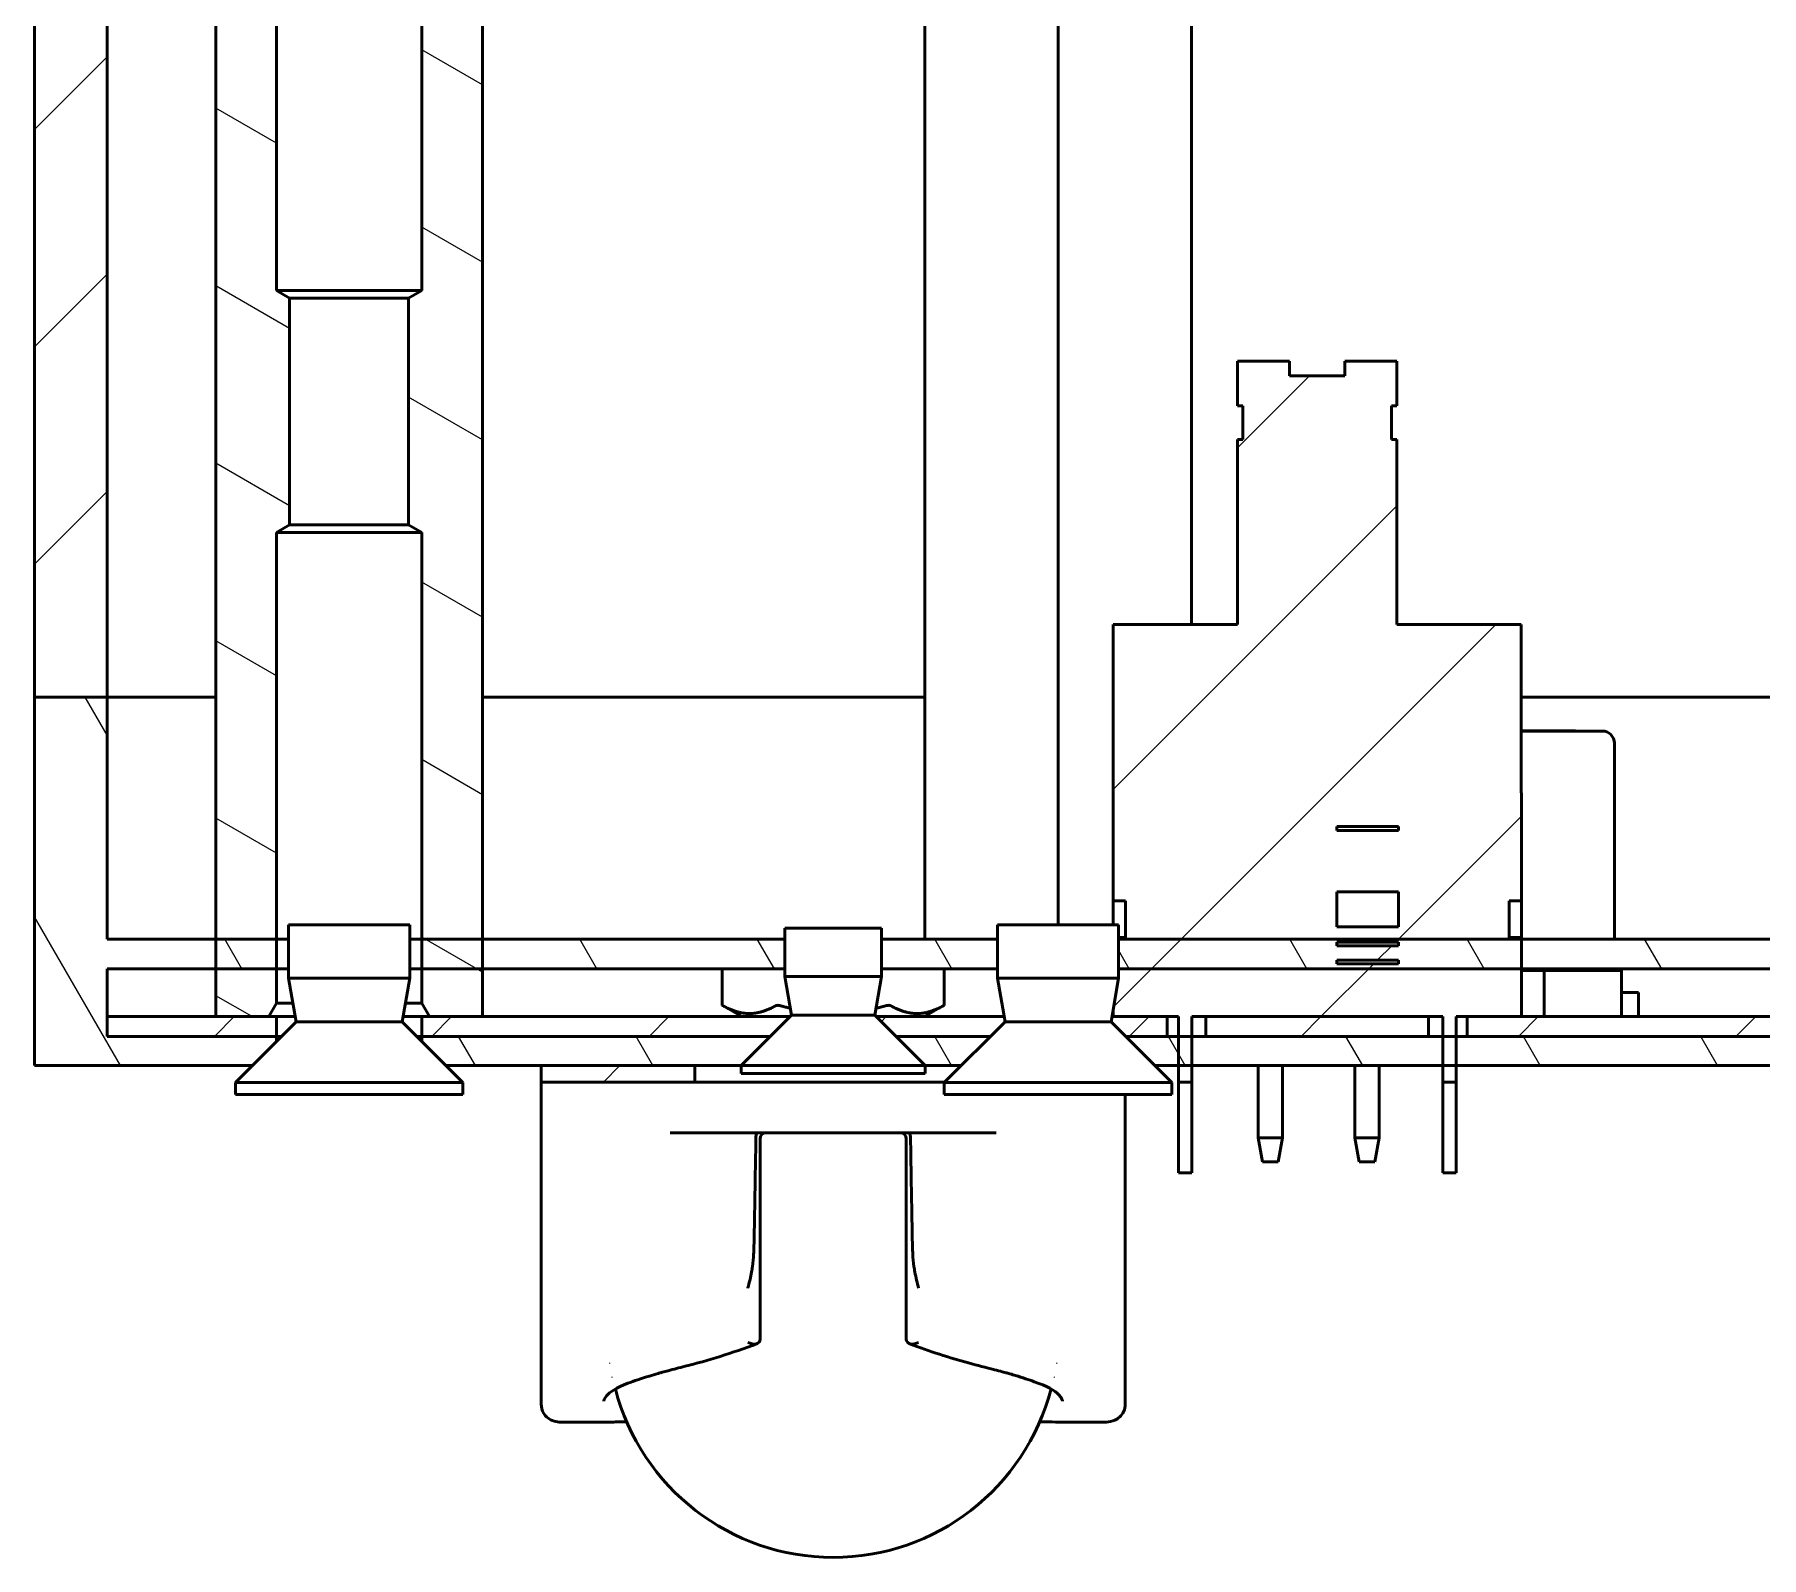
# Model space of a CAD drawing. Header units: millimetres. Extents: x 0 to 586, y -128 to 462.
# Drawn here: x 261.46 to 297.14, y 189.61 to 221.07 of the extents above; entities that cross this region are included whole.
import ezdxf

# ---------------------------------------------------------------- set-up
doc = ezdxf.new("R2010")
doc.units = ezdxf.units.MM
doc.linetypes.add('Сплошная', pattern=[0])
doc.layers.add('Viewport4ForCustomObjects_0', color=7, linetype='Continuous')
doc.layers.add('Видимый контур (ГОСТ)', color=7, linetype='Сплошная', lineweight=50)
doc.layers.add('Штриховка (ГОСТ)', color=7, linetype='Сплошная', lineweight=18)

# ---------------------------------------------------------------- blocks, each defined once
blk = doc.blocks.new('CustomObjectsInViewport4_0')
at = {"layer": 'Видимый контур (ГОСТ)', "ltscale": 1.31579}
for p, q in [((-10121, -10052.893), (-10121, -10006.678)), ((-10119.5, -10007.893), (-10119.5, -10052.893)), ((-10117.254, -10059.49), (-10117.254, -10034.495)), ((-10111.746, -10034.495), (-10111.746, -10059.49)), ((-10116, -10034.77), (-10116, -10044.493)), ((-10113, -10044.493), (-10113, -10034.77)), ((-10102.609, -10057.893), (-10102.609, -10034.741)), ((-10099.855, -10057.598), (-10099.855, -10034.741)), ((-10097.101, -10051.39), (-10097.101, -10034.741)), ((-10116, -10044.493), (-10115.73, -10044.649)), ((-10113, -10044.493), (-10116, -10044.493)), ((-10115.73, -10044.649), (-10115.73, -10049.336)), ((-10115.73, -10044.649), (-10113.271, -10044.649)), ((-10113.271, -10044.649), (-10113, -10044.493)), ((-10113.271, -10049.336), (-10113.271, -10044.649)), ((-10096.146, -10045.954), (-10095.072, -10045.954)), ((-10096.146, -10046.876), (-10096.146, -10045.954)), ((-10095.072, -10045.954), (-10095.072, -10046.259)), ((-10093.929, -10045.954), (-10092.854, -10045.954)), ((-10093.929, -10046.259), (-10093.929, -10045.954)), ((-10092.854, -10045.954), (-10092.854, -10046.876)), ((-10095.072, -10046.259), (-10093.929, -10046.259)), ((-10096.037, -10046.876), (-10096.146, -10046.876)), ((-10096.037, -10047.573), (-10096.037, -10046.876)), ((-10092.963, -10046.876), (-10092.963, -10047.573)), ((-10092.854, -10046.876), (-10092.963, -10046.876)), ((-10096.146, -10047.573), (-10096.037, -10047.573)), ((-10096.146, -10051.39), (-10096.146, -10047.573)), ((-10092.963, -10047.573), (-10092.854, -10047.573)), ((-10092.854, -10047.573), (-10092.854, -10051.39)), ((-10115.73, -10049.336), (-10116, -10049.493)), ((-10116, -10049.493), (-10116, -10059.215)), ((-10113, -10049.493), (-10116, -10049.493)), ((-10113.271, -10049.336), (-10115.73, -10049.336)), ((-10113, -10049.493), (-10113.271, -10049.336)), ((-10113, -10059.215), (-10113, -10049.493)), ((-10098.714, -10051.39), (-10096.146, -10051.39)), ((-10098.714, -10054.87), (-10098.714, -10051.39)), ((-10092.854, -10051.39), (-10090.286, -10051.39)), ((-10090.286, -10051.39), (-10090.286, -10054.87)), ((-10119.5, -10052.893), (-10121, -10052.893)), ((-10121, -10052.893), (-10119.5, -10052.893)), ((-10121, -10060.504), (-10121, -10052.893)), ((-10117.254, -10052.893), (-10119.5, -10052.893)), ((-10119.5, -10052.893), (-10119.5, -10057.893)), ((-10119.5, -10052.893), (-10117.254, -10052.893)), ((-10102.609, -10052.893), (-10111.746, -10052.893)), ((-10111.746, -10052.893), (-10102.609, -10052.893)), ((-10080.753, -10052.893), (-10090.286, -10052.893)), ((-10090.286, -10052.893), (-10080.753, -10052.893)), ((-10089.889, -10053.592), (-10090.286, -10053.592)), ((-10090.286, -10053.593), (-10088.612, -10053.593)), ((-10089.889, -10053.593), (-10089.889, -10053.592)), ((-10089.575, -10053.592), (-10089.889, -10053.592)), ((-10089.162, -10053.592), (-10089.575, -10053.592)), ((-10089.575, -10053.592), (-10089.575, -10053.593)), ((-10089.162, -10053.593), (-10089.162, -10053.592)), ((-10088.362, -10053.843), (-10088.362, -10057.893)), ((-10098.717, -10054.87), (-10098.714, -10054.87)), ((-10098.717, -10057.103), (-10098.717, -10054.87)), ((-10090.286, -10054.87), (-10090.284, -10054.87)), ((-10090.284, -10054.87), (-10090.284, -10057.103)), ((-10094.094, -10055.564), (-10094.094, -10055.646)), ((-10092.824, -10055.646), (-10092.824, -10055.564)), ((-10098.463, -10057.103), (-10098.717, -10057.103)), ((-10098.717, -10057.598), (-10098.717, -10057.103)), ((-10098.463, -10057.855), (-10098.463, -10057.103)), ((-10094.094, -10056.918), (-10094.094, -10057.636)), ((-10092.824, -10057.636), (-10092.824, -10056.918)), ((-10090.538, -10057.103), (-10090.538, -10057.855)), ((-10090.284, -10057.103), (-10090.538, -10057.103)), ((-10090.284, -10057.103), (-10090.284, -10057.855)), ((-10119.5, -10057.893), (-10116, -10057.893)), ((-10116, -10057.893), (-10116, -10058.504)), ((-10116, -10057.893), (-10115.75, -10057.893)), ((-10113.25, -10057.598), (-10115.75, -10057.598)), ((-10115.75, -10058.698), (-10115.75, -10057.598)), ((-10113.25, -10058.698), (-10113.25, -10057.598)), ((-10113.25, -10057.893), (-10113, -10057.893)), ((-10113, -10057.893), (-10105.5, -10057.893)), ((-10113, -10058.504), (-10113, -10057.893)), ((-10106.389, -10057.893), (-10106.39, -10057.893)), ((-10105.5, -10057.893), (-10106.389, -10057.893)), ((-10103.5, -10057.664), (-10105.5, -10057.664)), ((-10105.5, -10058.664), (-10105.5, -10057.664)), ((-10103.5, -10058.664), (-10103.5, -10057.664)), ((-10103.5, -10057.893), (-10101.105, -10057.893)), ((-10102.611, -10057.893), (-10103.5, -10057.893)), ((-10102.611, -10057.893), (-10102.61, -10057.893)), ((-10098.605, -10057.598), (-10101.105, -10057.598)), ((-10101.105, -10058.698), (-10101.105, -10057.598)), ((-10098.605, -10058.698), (-10098.605, -10057.598)), ((-10098.605, -10057.855), (-10098.463, -10057.855)), ((-10098.605, -10057.893), (-10065.75, -10057.893)), ((-10094.094, -10057.636), (-10092.824, -10057.636)), ((-10090.538, -10057.855), (-10090.284, -10057.855)), ((-10090.284, -10057.855), (-10090.284, -10059.493)), ((-10094.094, -10057.956), (-10094.094, -10058.03)), ((-10094.094, -10058.03), (-10092.824, -10058.03)), ((-10092.824, -10058.03), (-10092.824, -10057.956)), ((-10119.5, -10058.504), (-10119.5, -10059.904)), ((-10116, -10058.504), (-10119.5, -10058.504)), ((-10115.75, -10058.504), (-10116, -10058.504)), ((-10113, -10058.504), (-10113.25, -10058.504)), ((-10105.5, -10058.504), (-10113, -10058.504)), ((-10106.794, -10058.504), (-10106.794, -10059.259)), ((-10101.105, -10058.504), (-10103.5, -10058.504)), ((-10102.206, -10058.504), (-10102.206, -10059.259)), ((-10065.75, -10058.504), (-10098.605, -10058.504)), ((-10094.094, -10058.329), (-10094.094, -10058.4)), ((-10092.824, -10058.329), (-10094.094, -10058.329)), ((-10094.094, -10058.4), (-10092.824, -10058.4)), ((-10092.824, -10058.4), (-10092.824, -10058.329)), ((-10089.812, -10058.543), (-10090.284, -10058.543)), ((-10089.812, -10058.543), (-10089.812, -10059.493)), ((-10089.812, -10058.543), (-10088.212, -10058.543)), ((-10088.212, -10059.493), (-10088.212, -10058.543)), ((-10113.25, -10058.698), (-10115.75, -10058.698)), ((-10115.594, -10059.598), (-10115.75, -10058.698)), ((-10113.406, -10059.598), (-10113.25, -10058.698)), ((-10103.5, -10058.664), (-10105.5, -10058.664)), ((-10105.36, -10059.464), (-10105.5, -10058.664)), ((-10103.639, -10059.464), (-10103.5, -10058.664)), ((-10098.605, -10058.698), (-10101.105, -10058.698)), ((-10100.949, -10059.598), (-10101.105, -10058.698)), ((-10098.761, -10059.598), (-10098.605, -10058.698)), ((-10116, -10059.215), (-10116.16, -10059.493)), ((-10115.66, -10059.215), (-10116, -10059.215)), ((-10113, -10059.215), (-10113.34, -10059.215)), ((-10112.84, -10059.493), (-10113, -10059.215)), ((-10106.389, -10059.493), (-10106.794, -10059.259)), ((-10102.611, -10059.493), (-10102.206, -10059.259)), ((-10088.212, -10058.993), (-10087.862, -10058.993)), ((-10087.862, -10058.993), (-10087.862, -10059.493)), ((-10119.5, -10059.493), (-10116, -10059.493)), ((-10119.5, -10059.904), (-10119.5, -10059.493)), ((-10117.25, -10059.493), (-10117.254, -10059.49)), ((-10116.16, -10059.493), (-10117.25, -10059.493)), ((-10115.594, -10059.598), (-10116.85, -10060.854)), ((-10116, -10059.493), (-10116, -10059.904)), ((-10115.612, -10059.493), (-10116, -10059.493)), ((-10113.406, -10059.598), (-10115.594, -10059.598)), ((-10113.406, -10059.598), (-10112.15, -10060.854)), ((-10113, -10059.493), (-10113.388, -10059.493)), ((-10113, -10059.493), (-10105.389, -10059.493)), ((-10113, -10059.904), (-10113, -10059.493)), ((-10111.75, -10059.493), (-10112.84, -10059.493)), ((-10111.746, -10059.49), (-10111.75, -10059.493)), ((-10105.36, -10059.464), (-10106.4, -10060.504)), ((-10103.639, -10059.464), (-10105.36, -10059.464)), ((-10103.639, -10059.464), (-10102.6, -10060.504)), ((-10103.611, -10059.493), (-10100.968, -10059.493)), ((-10102.605, -10059.493), (-10102.608, -10059.491)), ((-10100.949, -10059.598), (-10102.205, -10060.854)), ((-10098.761, -10059.598), (-10100.949, -10059.598)), ((-10098.761, -10059.598), (-10097.505, -10060.854)), ((-10098.743, -10059.493), (-10097.6, -10059.493)), ((-10098.717, -10059.493), (-10098.717, -10059.339)), ((-10097.37, -10059.493), (-10098.717, -10059.493)), ((-10097.6, -10059.493), (-10097.6, -10059.904)), ((-10097.37, -10060.844), (-10097.37, -10059.493)), ((-10097.091, -10059.493), (-10097.091, -10060.844)), ((-10091.909, -10059.493), (-10097.091, -10059.493)), ((-10096.8, -10059.493), (-10092.2, -10059.493)), ((-10096.8, -10059.904), (-10096.8, -10059.493)), ((-10092.2, -10059.493), (-10092.2, -10059.904)), ((-10091.909, -10060.844), (-10091.909, -10059.493)), ((-10091.63, -10059.493), (-10091.63, -10060.844)), ((-10090.284, -10059.493), (-10091.63, -10059.493)), ((-10091.4, -10059.493), (-10065.612, -10059.493)), ((-10091.4, -10059.904), (-10091.4, -10059.493)), ((-10116, -10059.904), (-10119.5, -10059.904)), ((-10119.5, -10059.904), (-10116, -10059.904)), ((-10116, -10060.004), (-10116.5, -10060.504)), ((-10115.9, -10059.904), (-10116, -10059.904)), ((-10116, -10059.904), (-10116, -10060.004)), ((-10116, -10059.904), (-10115.9, -10059.904)), ((-10113, -10059.904), (-10113.1, -10059.904)), ((-10113.1, -10059.904), (-10113, -10059.904)), ((-10105.8, -10059.904), (-10113, -10059.904)), ((-10113, -10059.904), (-10105.8, -10059.904)), ((-10113, -10060.004), (-10113, -10059.904)), ((-10112.5, -10060.504), (-10113, -10060.004)), ((-10101.255, -10059.904), (-10103.2, -10059.904)), ((-10103.2, -10059.904), (-10101.255, -10059.904)), ((-10097.6, -10059.904), (-10098.455, -10059.904)), ((-10098.455, -10059.904), (-10065.9, -10059.904)), ((-10092.2, -10059.904), (-10096.8, -10059.904)), ((-10065.9, -10059.904), (-10091.4, -10059.904)), ((-10116.5, -10060.504), (-10121, -10060.504)), ((-10106.4, -10060.504), (-10112.5, -10060.504)), ((-10110.533, -10060.844), (-10110.533, -10060.504)), ((-10110.533, -10060.504), (-10107.356, -10060.504)), ((-10110.533, -10067.495), (-10110.533, -10060.504)), ((-10107.356, -10060.504), (-10107.356, -10060.844)), ((-10102.6, -10060.504), (-10106.4, -10060.504)), ((-10106.4, -10060.664), (-10106.4, -10060.504)), ((-10102.6, -10060.664), (-10106.4, -10060.664)), ((-10101.855, -10060.504), (-10102.6, -10060.504)), ((-10102.6, -10060.664), (-10102.6, -10060.504)), ((-10066.5, -10060.504), (-10097.855, -10060.504)), ((-10095.721, -10061.993), (-10095.721, -10060.504)), ((-10095.221, -10061.993), (-10095.221, -10060.504)), ((-10093.721, -10061.993), (-10093.721, -10060.504)), ((-10093.221, -10061.993), (-10093.221, -10060.504)), ((-10112.15, -10060.854), (-10116.85, -10060.854)), ((-10116.85, -10061.098), (-10116.85, -10060.854)), ((-10112.15, -10061.098), (-10116.85, -10061.098)), ((-10112.15, -10061.098), (-10112.15, -10060.854)), ((-10110.533, -10060.844), (-10108.706, -10060.844)), ((-10107.264, -10060.844), (-10108.706, -10060.844)), ((-10107.264, -10060.844), (-10102.195, -10060.844)), ((-10097.505, -10060.854), (-10102.205, -10060.854)), ((-10102.205, -10061.098), (-10102.205, -10060.854)), ((-10097.505, -10061.098), (-10102.205, -10061.098)), ((-10098.467, -10067.494), (-10098.467, -10061.098)), ((-10097.505, -10061.098), (-10097.505, -10060.854)), ((-10097.091, -10060.844), (-10097.37, -10060.844)), ((-10097.37, -10062.718), (-10097.37, -10060.844)), ((-10097.091, -10062.718), (-10097.091, -10060.844)), ((-10091.63, -10060.844), (-10091.909, -10060.844)), ((-10091.909, -10062.718), (-10091.909, -10060.844)), ((-10091.63, -10062.718), (-10091.63, -10060.844)), ((-10107.138, -10061.893), (-10107.868, -10061.893)), ((-10107.138, -10061.893), (-10101.862, -10061.893)), ((-10101.132, -10061.893), (-10101.862, -10061.893)), ((-10095.721, -10061.993), (-10095.221, -10061.993)), ((-10095.633, -10062.493), (-10095.721, -10061.993)), ((-10095.309, -10062.493), (-10095.221, -10061.993)), ((-10093.721, -10061.993), (-10093.221, -10061.993)), ((-10093.721, -10061.993), (-10093.633, -10062.493)), ((-10093.221, -10061.993), (-10093.309, -10062.493)), ((-10095.309, -10062.493), (-10095.633, -10062.493)), ((-10093.309, -10062.493), (-10093.633, -10062.493)), ((-10097.37, -10062.718), (-10097.091, -10062.718)), ((-10091.909, -10062.718), (-10091.63, -10062.718)), ((-10110.059, -10067.872), (-10109.22, -10067.872)), ((-10099.78, -10067.872), (-10098.941, -10067.872))]:
    blk.add_line(p, q, dxfattribs=at)
at = {"layer": 'Видимый контур (ГОСТ)', "ltscale": 1.31579, "extrusion": (0, 0, -1)}
for centre, radius, start, end in [((10088.612, -10053.843), 0.25, 90, 180), ((10088.562, -10057.893), 0.2, 180, 180.1375), ((10088.562, -10058.693), 0.2, 109.5071, 131.4096), ((10105.883, -10062.02), 0.127, 0, 90), ((10103.117, -10062.02), 0.127, 90, 180), ((10104.5, -10066.014), 4.65, 352.1134, 352.1262), ((10104.5, -10066.014), 4.65, 187.8788, 187.8869), ((10104.5, -10066.014), 4.65, 348.4817, 348.482), ((10104.5, -10066.014), 4.65, 191.518, 191.5183), ((10104.5, -10066.014), 4.65, 194.5509, 345.4491)]:
    blk.add_arc(centre, radius, start, end, dxfattribs=at)
at = {"layer": 'Видимый контур (ГОСТ)', "ltscale": 1.31579}
for points, knots in [([(-10092.824, -10055.564), (-10093.035, -10055.564), (-10093.247, -10055.564), (-10093.67, -10055.564), (-10093.882, -10055.564), (-10094.094, -10055.564)], [-0.127, -0.127, -0.127, -0.127, -0.0635, -0.0635, 0, 0, 0, 0]), ([(-10094.094, -10055.646), (-10093.882, -10055.646), (-10093.67, -10055.646), (-10093.247, -10055.646), (-10093.035, -10055.646), (-10092.824, -10055.646)], [-0.127, -0.127, -0.127, -0.127, -0.0635, -0.0635, 0, 0, 0, 0]), ([(-10092.824, -10056.918), (-10093.035, -10056.918), (-10093.247, -10056.918), (-10093.67, -10056.918), (-10093.882, -10056.918), (-10094.094, -10056.918)], [-0.127, -0.127, -0.127, -0.127, -0.0635, -0.0635, 0, 0, 0, 0]), ([(-10092.824, -10057.956), (-10093.035, -10057.956), (-10093.247, -10057.956), (-10093.67, -10057.956), (-10093.882, -10057.956), (-10094.094, -10057.956)], [-0.127, -0.127, -0.127, -0.127, -0.0635, -0.0635, 0, 0, 0, 0]), ([(-10106.794, -10059.259), (-10106.794, -10059.259), (-10106.791, -10059.261), (-10106.784, -10059.264), (-10106.782, -10059.265), (-10106.781, -10059.266)], [0.048290108, 0.048290108, 0.048290108, 0.048290108, 0.052300587, 0.052300587, 0.053399437, 0.053399437, 0.053399437, 0.053399437]), ([(-10105.684, -10059.266), (-10105.682, -10059.265), (-10105.68, -10059.264), (-10105.669, -10059.261), (-10105.659, -10059.259), (-10105.635, -10059.259), (-10105.622, -10059.261), (-10105.604, -10059.264), (-10105.601, -10059.265), (-10105.597, -10059.266)], [0.04318078, 0.04318078, 0.04318078, 0.04318078, 0.04427963, 0.04427963, 0.04829011, 0.04829011, 0.05230059, 0.05230059, 0.05339944, 0.05339944, 0.05339944, 0.05339944]), ([(-10103.403, -10059.266), (-10103.399, -10059.265), (-10103.396, -10059.264), (-10103.378, -10059.261), (-10103.365, -10059.259), (-10103.341, -10059.259), (-10103.331, -10059.261), (-10103.32, -10059.264), (-10103.318, -10059.265), (-10103.316, -10059.266)], [0.04318078, 0.04318078, 0.04318078, 0.04318078, 0.04427963, 0.04427963, 0.04829011, 0.04829011, 0.05230059, 0.05230059, 0.05339944, 0.05339944, 0.05339944, 0.05339944]), ([(-10102.219, -10059.266), (-10102.218, -10059.265), (-10102.216, -10059.264), (-10102.209, -10059.261), (-10102.206, -10059.259), (-10102.206, -10059.259)], [0.043180778, 0.043180778, 0.043180778, 0.043180778, 0.044279628, 0.044279628, 0.048290108, 0.048290108, 0.048290108, 0.048290108]), ([(-10106.187, -10064.769), (-10106.179, -10064.73), (-10106.173, -10064.691), (-10106.156, -10064.57), (-10106.148, -10064.481), (-10106.138, -10064.305), (-10106.136, -10064.194), (-10106.127, -10063.731), (-10106.124, -10063.564), (-10106.113, -10062.939), (-10106.105, -10062.478), (-10106.098, -10062.02)], [-0.3847394, -0.3847394, -0.3847394, -0.3847394, -0.3495175, -0.3495175, -0.2761375, -0.2761375, -0.1874999, -0.1874999, -0.1372954, -0.1372954, -0.000001, -0.000001, -0.000001, -0.000001]), ([(-10106.098, -10062.018), (-10106.098, -10062.01), (-10106.098, -10062.002), (-10106.097, -10061.984), (-10106.096, -10061.976), (-10106.094, -10061.953), (-10106.092, -10061.939), (-10106.087, -10061.916), (-10106.084, -10061.907), (-10106.079, -10061.896), (-10106.077, -10061.893), (-10106.074, -10061.893), (-10106.074, -10061.893), (-10106.074, -10061.893)], [-0.02076654, -0.02076654, -0.02076654, -0.02076654, -0.01821595, -0.01821595, -0.01549461, -0.01549461, -0.010321, -0.010321, -0.00493301, -0.00493301, 0, 0, 0.00008815, 0.00008815, 0.00008815, 0.00008815]), ([(-10106.098, -10062.018), (-10106.098, -10062.019), (-10106.098, -10062.019), (-10106.098, -10062.019), (-10106.098, -10062.02), (-10106.098, -10062.02)], [-0.0001662364, -0.0001662364, -0.0001662364, -0.0001662364, -0.0000836178, -0.0000836178, -0.000001, -0.000001, -0.000001, -0.000001]), ([(-10106.01, -10062.02), (-10106.01, -10062.728), (-10106.01, -10063.437), (-10106.01, -10064.145), (-10106.01, -10064.235), (-10106.01, -10064.325), (-10106.01, -10064.415), (-10106.01, -10064.504), (-10106.01, -10064.594), (-10106.01, -10064.683), (-10106.01, -10064.86), (-10106.01, -10065.036), (-10106.01, -10065.21), (-10106.01, -10065.385), (-10106.01, -10065.561), (-10106.01, -10065.724), (-10106.01, -10065.729), (-10106.01, -10065.735), (-10106.01, -10065.74), (-10106.01, -10065.815), (-10106.01, -10065.888), (-10106.01, -10065.956), (-10106.01, -10065.974), (-10106.01, -10065.992), (-10106.01, -10066.009), (-10106.01, -10066.036), (-10106.01, -10066.061), (-10106.01, -10066.085), (-10106.01, -10066.109), (-10106.01, -10066.132), (-10106.01, -10066.154)], [0.000126881, 0.000126881, 0.000126881, 0.000126881, 0.002250128, 0.002250128, 0.002250128, 0.002519435, 0.002519435, 0.002519435, 0.002788985, 0.002788985, 0.002788985, 0.003320775, 0.003320775, 0.003320775, 0.00385309, 0.00385309, 0.00385309, 0.003870907, 0.003870907, 0.003870907, 0.004119248, 0.004119248, 0.004119248, 0.004185787, 0.004185787, 0.004185787, 0.004285597, 0.004285597, 0.004285597, 0.004385406, 0.004385406, 0.004385406, 0.004385406]), ([(-10102.99, -10066.154), (-10102.99, -10066.041), (-10102.99, -10065.893), (-10102.99, -10065.576), (-10102.99, -10065.404), (-10102.99, -10064.885), (-10102.99, -10064.529), (-10102.99, -10063.454), (-10102.99, -10062.737), (-10102.99, -10062.02)], [0.000085266, 0.000085266, 0.000085266, 0.000085266, 0.000620601, 0.000620601, 0.001155936, 0.001155936, 0.002226606, 0.002226606, 0.004367946, 0.004367946, 0.004367946, 0.004367946]), ([(-10102.926, -10061.893), (-10102.926, -10061.893), (-10102.926, -10061.893), (-10102.923, -10061.893), (-10102.921, -10061.896), (-10102.916, -10061.907), (-10102.913, -10061.916), (-10102.908, -10061.939), (-10102.906, -10061.953), (-10102.904, -10061.976), (-10102.903, -10061.984), (-10102.902, -10062.002), (-10102.902, -10062.01), (-10102.902, -10062.018)], [-0.02078718, -0.02078718, -0.02078718, -0.02078718, -0.02069932, -0.02069932, -0.01578164, -0.01578164, -0.01041117, -0.01041117, -0.0052544, -0.0052544, -0.00254218, -0.00254218, -0.00000012, -0.00000012, -0.00000012, -0.00000012]), ([(-10102.902, -10062.02), (-10102.902, -10062.02), (-10102.902, -10062.019), (-10102.902, -10062.019), (-10102.902, -10062.019), (-10102.902, -10062.018)], [-0.0001725184, -0.0001725184, -0.0001725184, -0.0001725184, -0.0000899004, -0.0000899004, -0.0000072816, -0.0000072816, -0.0000072816, -0.0000072816]), ([(-10102.902, -10062.02), (-10102.895, -10062.478), (-10102.887, -10062.939), (-10102.876, -10063.563), (-10102.873, -10063.731), (-10102.864, -10064.194), (-10102.862, -10064.305), (-10102.852, -10064.481), (-10102.844, -10064.57), (-10102.827, -10064.691), (-10102.821, -10064.73), (-10102.813, -10064.769)], [-0.1288675, -0.1288675, -0.1288675, -0.1288675, -0.0828986, -0.0828986, -0.0660777, -0.0660777, -0.036378, -0.036378, -0.0117976, -0.0117976, -0.0000033, -0.0000033, -0.0000033, -0.0000033]), ([(-10106.187, -10064.769), (-10106.197, -10064.82), (-10106.207, -10064.871), (-10106.219, -10064.921), (-10106.233, -10064.98), (-10106.247, -10065.038), (-10106.262, -10065.095), (-10106.263, -10065.097), (-10106.263, -10065.098), (-10106.264, -10065.1)], [0, 0, 0, 0, 0.0001564734, 0.0001564734, 0.0001564734, 0.0003377697, 0.0003377697, 0.0003377697, 0.0003423643, 0.0003423643, 0.0003423643, 0.0003423643]), ([(-10106.072, -10066.246), (-10106.587, -10066.446), (-10107.094, -10066.596), (-10107.68, -10066.747), (-10107.798, -10066.777), (-10107.95, -10066.817), (-10107.991, -10066.828), (-10108.038, -10066.841), (-10108.045, -10066.843), (-10108.074, -10066.851), (-10108.095, -10066.857), (-10108.18, -10066.881), (-10108.24, -10066.899), (-10108.468, -10066.968), (-10108.612, -10067.017), (-10108.973, -10067.153), (-10109.123, -10067.251), (-10109.231, -10067.386), (-10109.24, -10067.438), (-10109.24, -10067.438)], [0, 0, 0, 0, 0.173702, 0.173702, 0.2187088, 0.2187088, 0.235515, 0.235515, 0.238665, 0.238665, 0.2481165, 0.2481165, 0.2764958, 0.2764958, 0.3619628, 0.3619628, 0.5170253, 0.5170253, 0.6307336, 0.6307336, 0.6307336, 0.6307336]), ([(-10106.264, -10066.221), (-10106.202, -10066.25), (-10106.139, -10066.262), (-10106.091, -10066.252), (-10106.043, -10066.241), (-10106.01, -10066.207), (-10106.01, -10066.154)], [-0.0000037618, -0.0000037618, -0.0000037618, -0.0000037618, 0.0002162622, 0.0002162622, 0.0002162622, 0.0004362862, 0.0004362862, 0.0004362862, 0.0004362862]), ([(-10102.99, -10066.154), (-10102.99, -10066.207), (-10102.957, -10066.241), (-10102.909, -10066.252), (-10102.861, -10066.262), (-10102.798, -10066.25), (-10102.736, -10066.221)], [0, 0, 0, 0, 0.0002200432, 0.0002200432, 0.0002200432, 0.0004400865, 0.0004400865, 0.0004400865, 0.0004400865]), ([(-10099.76, -10067.438), (-10099.76, -10067.438), (-10099.773, -10067.371), (-10099.917, -10067.22), (-10100.097, -10067.123), (-10100.46, -10066.993), (-10100.588, -10066.951), (-10100.772, -10066.895), (-10100.809, -10066.884), (-10100.877, -10066.865), (-10100.906, -10066.856), (-10100.942, -10066.846), (-10100.948, -10066.845), (-10100.971, -10066.838), (-10100.989, -10066.834), (-10101.059, -10066.815), (-10101.115, -10066.8), (-10101.341, -10066.741), (-10101.523, -10066.695), (-10102.097, -10066.542), (-10102.509, -10066.409), (-10102.928, -10066.246)], [0.0009415, 0.0009415, 0.0009415, 0.0009415, 0.1316215, 0.1316215, 0.2882315, 0.2882315, 0.3604386, 0.3604386, 0.3780886, 0.3780886, 0.3913246, 0.3913246, 0.3938057, 0.3938057, 0.4012497, 0.4012497, 0.4235935, 0.4235935, 0.4907461, 0.4907461, 0.631882, 0.631882, 0.631882, 0.631882]), ([(-10110.057, -10067.872), (-10110.146, -10067.872), (-10110.239, -10067.869), (-10110.39, -10067.792), (-10110.443, -10067.748), (-10110.517, -10067.63), (-10110.533, -10067.559), (-10110.533, -10067.498)], [0, 0, 0, 0, 0.0829862, 0.0829862, 0.1266902, 0.1266902, 0.1727515, 0.1727515, 0.1727515, 0.1727515]), ([(-10098.467, -10067.498), (-10098.467, -10067.547), (-10098.476, -10067.603), (-10098.538, -10067.735), (-10098.612, -10067.797), (-10098.742, -10067.855), (-10098.801, -10067.864), (-10098.885, -10067.871), (-10098.914, -10067.872), (-10098.943, -10067.872)], [0, 0, 0, 0, 0.0374059, 0.0374059, 0.0949366, 0.0949366, 0.145571, 0.145571, 0.1728695, 0.1728695, 0.1728695, 0.1728695]), ([(-10108.767, -10067.862), (-10108.799, -10067.862), (-10108.832, -10067.862), (-10108.897, -10067.862), (-10108.932, -10067.863), (-10108.987, -10067.865), (-10109.009, -10067.866), (-10109.037, -10067.867), (-10109.044, -10067.867), (-10109.054, -10067.867), (-10109.056, -10067.867), (-10109.083, -10067.868), (-10109.106, -10067.869), (-10109.161, -10067.871), (-10109.191, -10067.872), (-10109.22, -10067.872)], [0.0144767, 0.0144767, 0.0144767, 0.0144767, 0.0350113, 0.0350113, 0.0608448, 0.0608448, 0.0780656, 0.0780656, 0.0838056, 0.0838056, 0.0857189, 0.0857189, 0.1061286, 0.1061286, 0.1333415, 0.1333415, 0.1333415, 0.1333415]), ([(-10099.78, -10067.872), (-10099.855, -10067.872), (-10099.949, -10067.866), (-10100.06, -10067.863), (-10100.111, -10067.862), (-10100.167, -10067.861), (-10100.226, -10067.862), (-10100.228, -10067.862), (-10100.231, -10067.862), (-10100.233, -10067.862)], [0.008370644, 0.008370644, 0.008370644, 0.008370644, 0.0091721, 0.0091721, 0.0091721, 0.009541816, 0.009541816, 0.009541816, 0.009556508, 0.009556508, 0.009556508, 0.009556508])]:
    blk.add_open_spline(points, degree=3, knots=knots, dxfattribs=at)
for points, weights in [([(-10106.781, -10059.266), (-10106.232, -10059.571), (-10105.684, -10059.266)], [1.00661502501, 1.14808551337, 1.00661502501]), ([(-10105.597, -10059.266), (-10105.489, -10059.296), (-10105.386, -10059.321)], [1.00661502501, 1.01896519389, 1.02915905903]), ([(-10103.614, -10059.321), (-10103.511, -10059.296), (-10103.403, -10059.266)], [1.02915888488, 1.0189650884, 1.00661502501]), ([(-10103.316, -10059.266), (-10102.768, -10059.571), (-10102.219, -10059.266)], [1.00661502501, 1.14808551337, 1.00661502501])]:
    blk.add_rational_spline(points, weights, degree=2, dxfattribs=at)
for points in [[(-10102.813, -10064.769), (-10102.792, -10064.881), (-10102.765, -10064.991), (-10102.736, -10065.1)], [(-10109.24, -10067.438), (-10109.24, -10067.438), (-10109.24, -10067.438), (-10109.24, -10067.438)], [(-10099.76, -10067.438), (-10099.76, -10067.438), (-10099.76, -10067.438), (-10099.76, -10067.438)], [(-10109.22, -10067.872), (-10109.22, -10067.872), (-10109.22, -10067.872), (-10109.22, -10067.872)]]:
    blk.add_open_spline(points, degree=3, dxfattribs=at)
at = {"layer": 'Штриховка (ГОСТ)', "linetype": 'Сплошная', "ltscale": 0.473684}
for p, q in [((-10121, -10041.168), (-10119.5, -10039.668)), ((-10111.746, -10040.243), (-10113, -10039.519)), ((-10116, -10041.453), (-10117.254, -10040.729)), ((-10111.746, -10043.909), (-10113, -10043.185)), ((-10121, -10045.658), (-10119.5, -10044.158)), ((-10115.73, -10045.275), (-10117.254, -10044.395)), ((-10096.146, -10047.745), (-10094.66, -10046.259)), ((-10111.746, -10047.575), (-10113.271, -10046.695)), ((-10115.73, -10048.942), (-10117.254, -10048.061)), ((-10121, -10050.148), (-10119.5, -10048.648)), ((-10098.714, -10054.803), (-10092.854, -10048.943)), ((-10111.746, -10051.241), (-10113, -10050.517)), ((-10098.707, -10059.287), (-10090.811, -10051.39)), ((-10116, -10052.452), (-10117.254, -10051.728)), ((-10119.5, -10053.678), (-10119.953, -10052.893)), ((-10111.746, -10054.908), (-10113, -10054.184)), ((-10116, -10056.118), (-10117.254, -10055.394)), ((-10092.887, -10057.956), (-10090.284, -10055.353)), ((-10119.225, -10060.504), (-10121, -10057.43)), ((-10116.714, -10058.504), (-10117.067, -10057.893)), ((-10111.746, -10058.574), (-10113, -10057.85)), ((-10109.382, -10058.504), (-10109.734, -10057.893)), ((-10105.715, -10058.504), (-10106.068, -10057.893)), ((-10102.049, -10058.504), (-10102.402, -10057.893)), ((-10094.717, -10058.504), (-10095.07, -10057.893)), ((-10091.051, -10058.504), (-10091.403, -10057.893)), ((-10087.384, -10058.504), (-10087.737, -10057.893)), ((-10098.383, -10058.504), (-10098.605, -10058.119)), ((-10093.26, -10058.329), (-10092.961, -10058.03)), ((-10094.423, -10059.493), (-10093.331, -10058.4)), ((-10116.505, -10059.493), (-10117.254, -10059.06)), ((-10117.285, -10059.904), (-10116.874, -10059.493)), ((-10112.795, -10059.904), (-10112.384, -10059.493)), ((-10108.305, -10059.904), (-10107.894, -10059.493)), ((-10103.507, -10059.597), (-10103.403, -10059.493)), ((-10098.386, -10059.904), (-10097.975, -10059.493)), ((-10094.835, -10059.904), (-10094.423, -10059.493)), ((-10090.345, -10059.904), (-10089.933, -10059.493)), ((-10085.854, -10059.904), (-10085.443, -10059.493)), ((-10111.893, -10060.504), (-10112.239, -10059.904)), ((-10108.227, -10060.504), (-10108.573, -10059.904)), ((-10102.054, -10060.504), (-10102.401, -10059.904)), ((-10097.228, -10060.504), (-10097.575, -10059.904)), ((-10093.562, -10060.504), (-10093.909, -10059.904)), ((-10089.896, -10060.504), (-10090.242, -10059.904)), ((-10086.23, -10060.504), (-10086.576, -10059.904)), ((-10109.245, -10060.844), (-10108.905, -10060.504))]:
    blk.add_line(p, q, dxfattribs=at)

msp = doc.modelspace()

# ---------------------------------------------------------------- block references
at = {"layer": 'Viewport4ForCustomObjects_0'}
msp.add_blockref('CustomObjectsInViewport4_0', (10382.463, 10260.277), dxfattribs=at)

doc.saveas('drawing.dxf')
